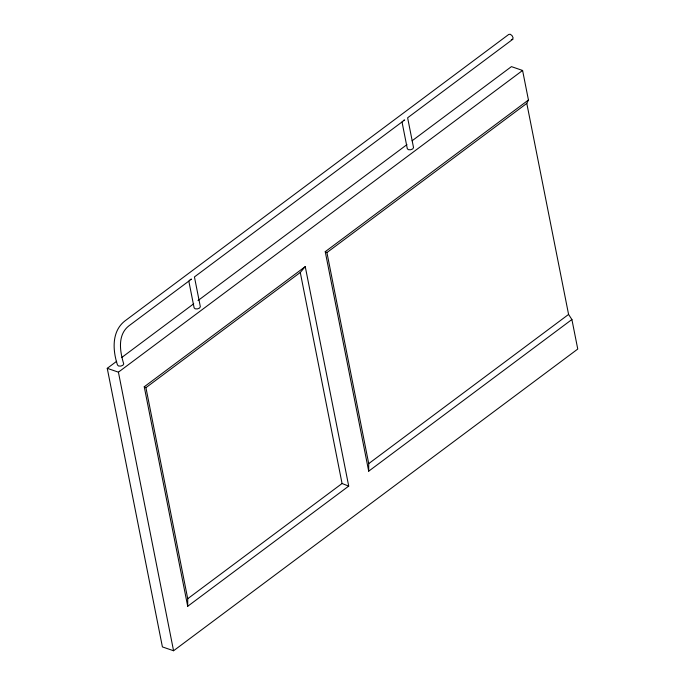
<?xml version="1.0" encoding="UTF-8"?>
<svg xmlns="http://www.w3.org/2000/svg" width="685" height="685" viewBox="0 0 685 685"><rect width="100%" height="100%" fill="white"/><g stroke="black" fill="none" stroke-linecap="round" stroke-linejoin="round"><path stroke-width="1.03" d="M187.707 606.285L187.724 598.724L145.931 387.667L144.244 386.785L305.253 266.611L348.716 486.102L187.707 606.285L144.244 386.785M528.443 100.01L526.799 103.384L568.584 314.432L571.898 319.51L368.701 471.186L368.718 463.625L326.925 252.568L325.238 251.686L528.443 100.01L522.587 70.461L511.43 66.625L412.096 140.776M402.009 121.939L407.292 148.645L408.328 149.673L410.58 149.775L412.738 148.91L413.526 147.583L407.626 117.786L512.757 39.319L513.065 37.684L512.012 35.586L510.222 34.25L508.724 34.456L124.713 321.102C111.458 331.591 112.691 350.523 117.486 364.977L118.522 365.995L120.774 366.107L122.923 365.242L123.72 363.906C119.935 351.576 117.203 334.948 128.934 325.82L191.492 279.12L190.087 279.566M145.931 387.667L300.278 272.459L305.253 266.611M571.898 319.51L577.755 349.05L173.57 650.75L162.413 646.914L107.245 368.325L116.664 361.295M121.802 357.459L193.735 303.772M198.016 300.569L406.958 144.612M107.245 368.325L118.411 372.16L522.587 70.461M326.925 252.568L526.799 103.384M187.724 598.724L342.063 483.516L348.716 486.102M368.718 463.625L568.584 314.432M403.285 120.432L404.681 119.986L194.437 276.928L200.337 306.717L199.54 308.053L197.391 308.918L195.139 308.807L194.103 307.788L188.812 281.073M511.267 39.524L512.757 39.319M325.238 251.686L368.701 471.186M300.278 272.459L342.063 483.516M118.411 372.16L173.57 650.75"/></g></svg>
